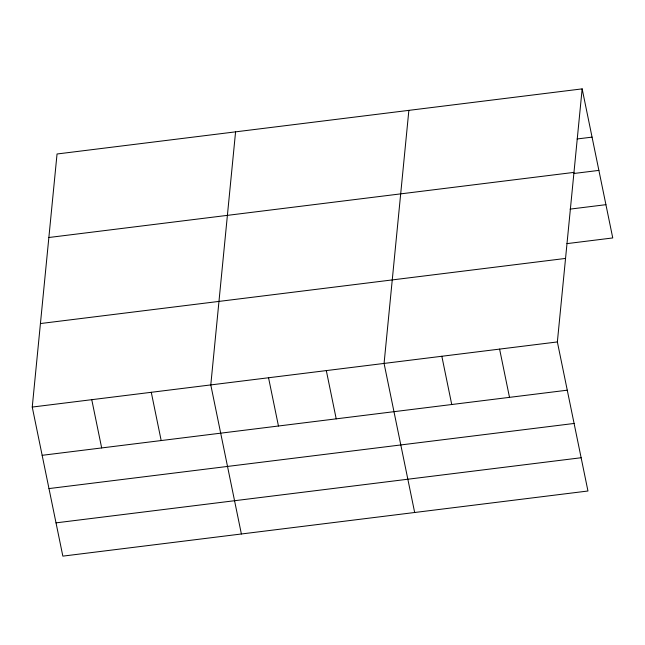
<?xml version="1.0" encoding="UTF-8"?>
<svg xmlns="http://www.w3.org/2000/svg" width="645" height="645" viewBox="0 0 645 645"><rect width="100%" height="100%" fill="white"/><g stroke="black" fill="none" stroke-linecap="round" stroke-linejoin="round"><path stroke-width="0.97" d="M582.153 88.873L557.361 341.939L587.958 491.006L62.847 556.127L32.25 407.06L57.042 153.994L582.153 88.873L612.75 237.941L566.939 243.625M235.578 131.854L210.786 384.92L241.383 533.987M408.865 110.359L384.073 363.433L414.671 512.493M577.114 138.973L592.054 137.127M48.859 237.505L573.969 172.384M573.986 173.481L598.882 170.393M570.067 209.117L605.921 204.675M40.433 323.548L565.544 258.427M32.25 407.06L557.361 341.939M42.151 455.314L567.261 390.193M48.98 488.579L574.09 423.459M56.018 522.861L581.129 457.74M499.601 349.106L509.502 397.352M441.833 356.266L451.742 404.52M326.314 370.593L336.214 418.847M268.546 377.752L278.455 426.006M151.277 392.297L161.177 440.551M91.759 399.682L101.668 447.928"/></g></svg>
